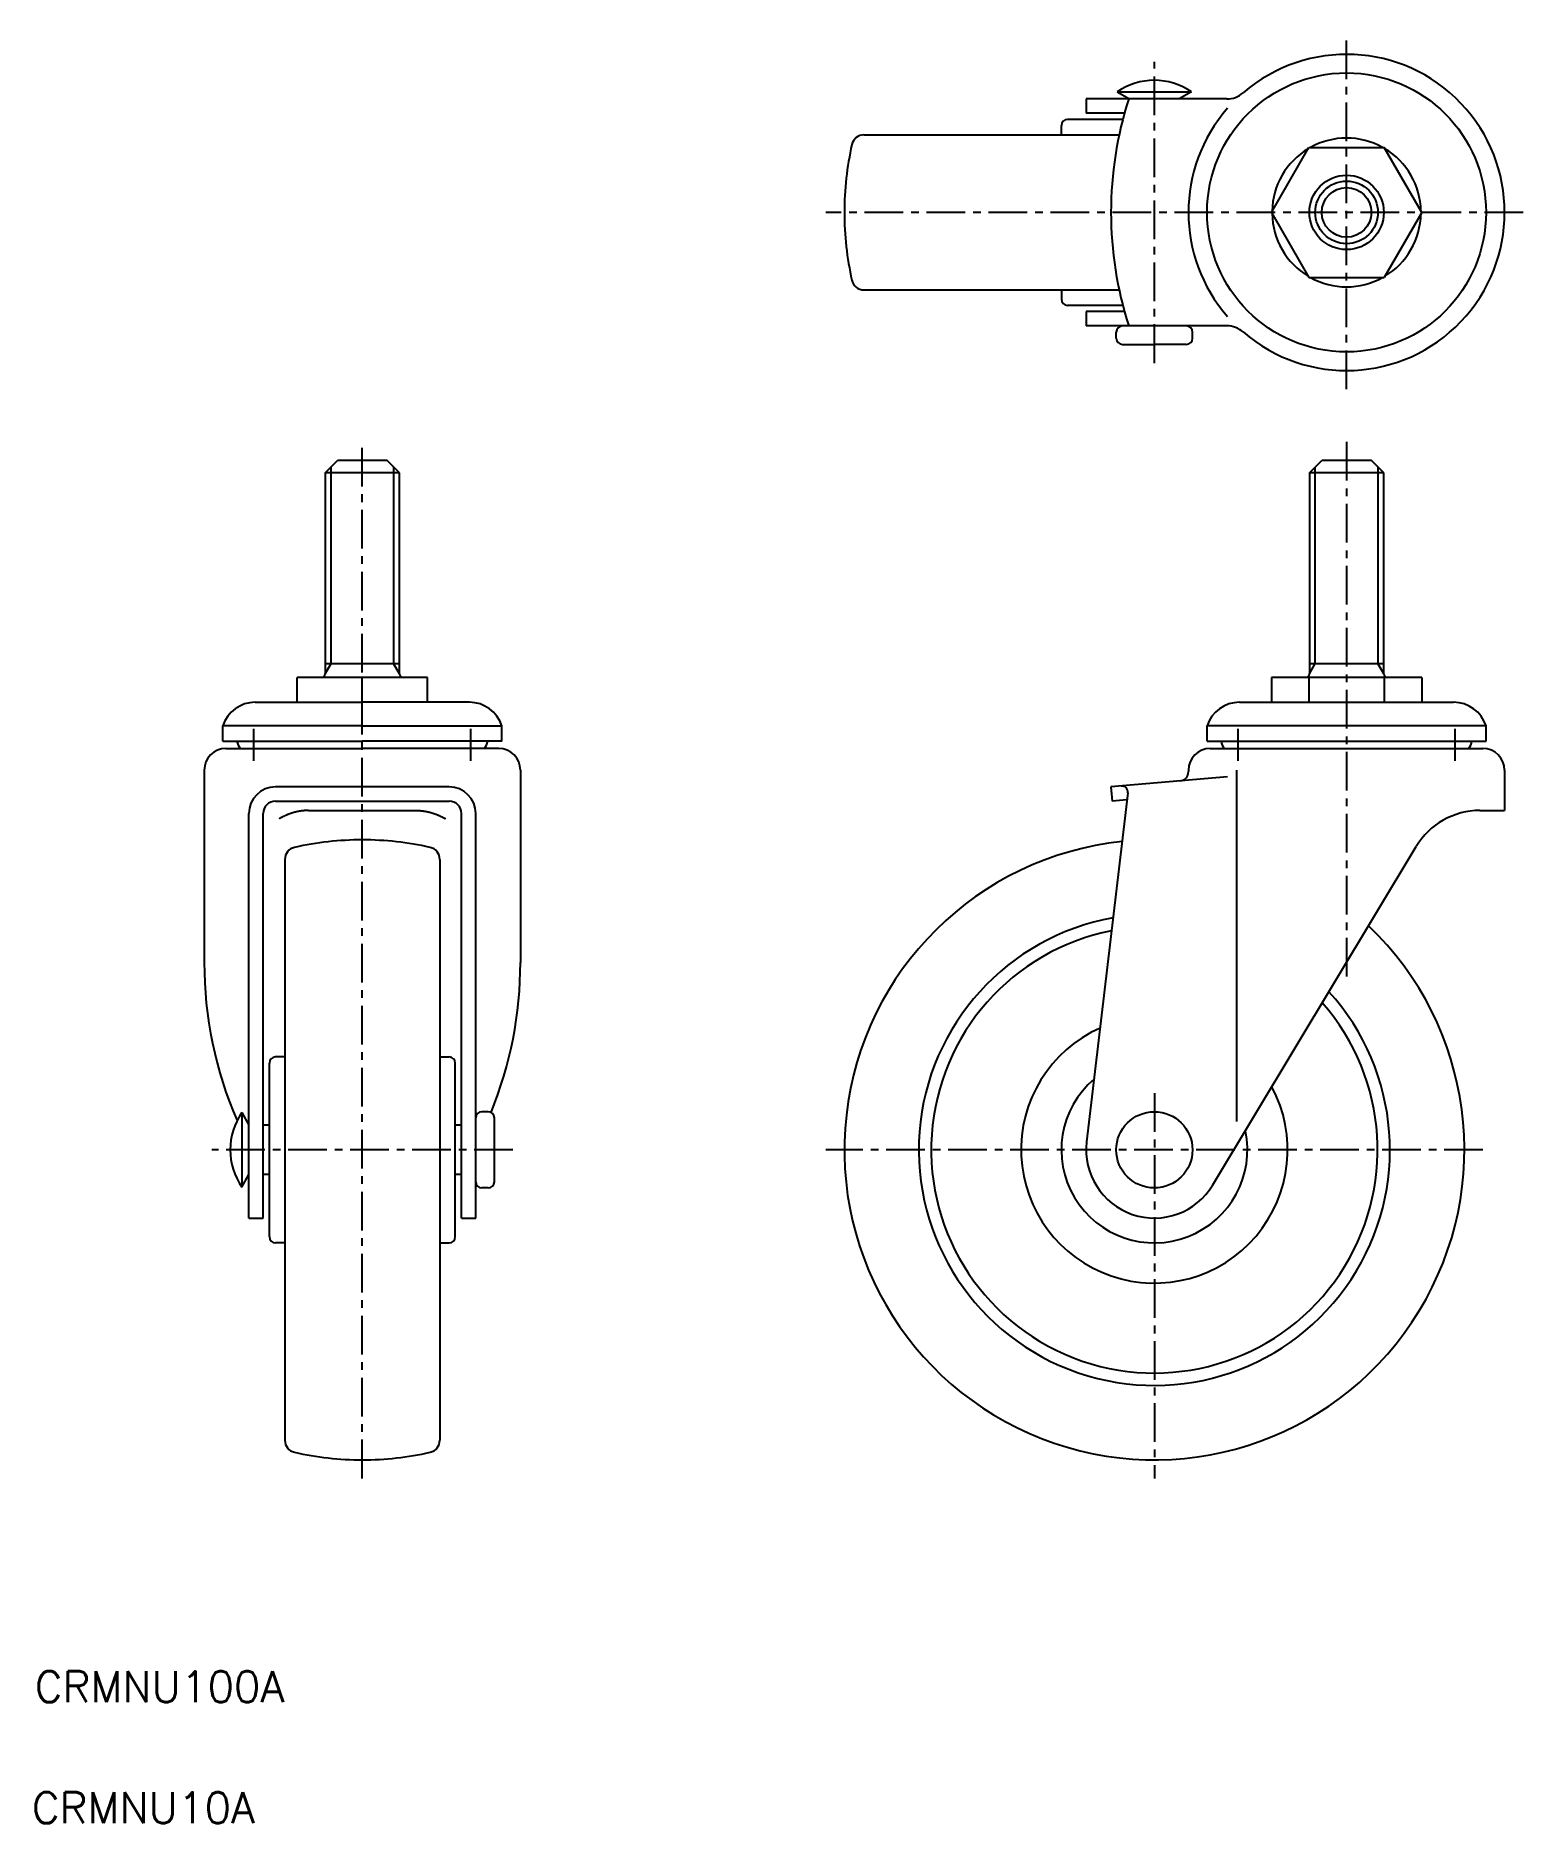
# Model space of a CAD drawing. Extents: x -16 to 224, y -24 to 265.
import ezdxf

# ---------------------------------------------------------------- set-up
doc = ezdxf.new("R2010")
doc.units = 0
doc.header["$LTSCALE"] = 5
doc.linetypes.add('CENTER', pattern=[2, 1.25, -0.25, 0.25, -0.25])
doc.layers.get('0').update_dxf_attribs({"linetype": 'CONTINUOUS'})
doc.layers.add('CENTER', color=1, linetype='CENTER')
doc.styles.get("Standard").update_dxf_attribs({"font": 'txt.shx'})

msp = doc.modelspace()

# ---------------------------------------------------------------- linework, layer by layer
at = {"color": 7, "linetype": 'CONTINUOUS'}
for p, q in [((153.84837, 254.454434), (153.84837, 252.154434)), ((176.536198, 254.454434), (153.84837, 254.454434)), ((158.84837, 255.609135), (170.84837, 255.609135)), ((158.84837, 255.609135), (160.84837, 254.454434)), ((170.84837, 255.609135), (168.84837, 254.454434)), ((159.75362, 251.154434), (150.84837, 251.154434)), ((160.021041, 252.154434), (153.84837, 252.154434)), ((118.010885, 248.654434), (127.84837, 248.654434)), ((127.84837, 248.654434), (159.164897, 248.654434)), ((149.84837, 248.654434), (149.84837, 250.154434)), ((183.724017, 236.154434), (189.786195, 246.654434)), ((189.786195, 246.654434), (201.910546, 246.654434)), ((207.972723, 236.154434), (201.910546, 246.654434)), ((183.724017, 236.154434), (189.786195, 225.654434)), ((207.972723, 236.154434), (201.910546, 225.654434)), ((189.786195, 225.654434), (201.910546, 225.654434)), ((118.010885, 223.654434), (127.84837, 223.654434)), ((127.84837, 223.654434), (159.164897, 223.654434)), ((149.84837, 223.654434), (149.84837, 222.154434)), ((159.75362, 221.154434), (150.84837, 221.154434)), ((160.021041, 220.154434), (153.84837, 220.154434)), ((153.84837, 220.154434), (153.84837, 217.854434)), ((176.536198, 217.854434), (153.84837, 217.854434)), ((158.69837, 215.854434), (158.69837, 216.854434)), ((170.99837, 215.854434), (170.99837, 216.854434)), ((159.69837, 214.854434), (164.84837, 214.854434)), ((169.99837, 214.854434), (164.84837, 214.854434)), ((31.091661, 194.140607), (33.091661, 196.140607)), ((41.091661, 196.140607), (33.091661, 196.140607)), ((43.091661, 194.140607), (41.091661, 196.140607)), ((189.84837, 194.140607), (191.84837, 196.140607)), ((199.84837, 196.140607), (191.84837, 196.140607)), ((201.84837, 194.140607), (199.84837, 196.140607)), ((43.091661, 194.140607), (31.091661, 194.140607)), ((31.091661, 194.140607), (31.091661, 161.740607)), ((43.091661, 161.740607), (43.091661, 194.140607)), ((201.84837, 194.140607), (189.84837, 194.140607)), ((189.84837, 194.140607), (189.84837, 161.740607)), ((201.84837, 161.740607), (201.84837, 194.140607)), ((31.091661, 163.386055), (43.091661, 163.386055)), ((189.84837, 163.386055), (201.84837, 163.386055)), ((26.591661, 157.140607), (26.591661, 161.140607)), ((47.591661, 161.140607), (26.591661, 161.140607)), ((37.091661, 157.140607), (37.091661, 161.140607)), ((47.591661, 157.140607), (47.591661, 161.140607)), ((183.724017, 161.140607), (183.724017, 157.140607)), ((207.972723, 161.140607), (183.724017, 161.140607)), ((189.786195, 161.140607), (189.786195, 157.140607)), ((201.910546, 161.140607), (201.910546, 157.140607)), ((207.972723, 161.140607), (207.972723, 157.140607)), ((19.82234, 157.140607), (37.091661, 157.140607)), ((54.360983, 157.140607), (37.091661, 157.140607)), ((178.579049, 157.140607), (213.117692, 157.140607)), ((14.591661, 150.840607), (14.591661, 153.340607)), ((37.091661, 153.340607), (14.591661, 153.340607)), ((37.091661, 153.340607), (59.591661, 153.340607)), ((59.591661, 150.840607), (59.591661, 153.340607)), ((218.34837, 153.340607), (173.34837, 153.340607)), ((173.34837, 150.840607), (173.34837, 153.340607)), ((218.34837, 150.840607), (218.34837, 153.340607)), ((14.591661, 150.840607), (37.091661, 150.840607)), ((59.591661, 150.840607), (37.091661, 150.840607)), ((173.34837, 150.840607), (218.34837, 150.840607)), ((15.091661, 149.684607), (37.091661, 149.684607)), ((59.091661, 149.684607), (37.091661, 149.684607)), ((173.84837, 149.684607), (217.84837, 149.684607)), ((11.591661, 146.184607), (11.591661, 115.179626)), ((62.591661, 146.184607), (62.591661, 115.179626)), ((176.664784, 145.137221), (157.84837, 143.490998)), ((170.34837, 146.184607), (170.34837, 145.959104)), ((178.089992, 146.184607), (178.089992, 89.50793)), ((221.34837, 146.184607), (221.34837, 139.684607)), ((51.091661, 143.490998), (23.091661, 143.490998)), ((160.563277, 142.520677), (153.9241, 86.233137)), ((157.84837, 143.490998), (158.048829, 141.199751)), ((160.432066, 141.408257), (158.048829, 141.199751)), ((18.791661, 73.944607), (18.791661, 139.190998)), ((21.091661, 73.944607), (21.091661, 139.199751)), ((23.091661, 141.199751), (51.091661, 141.199751)), ((28.411661, 139.684607), (45.771661, 139.684607)), ((53.091661, 73.944607), (53.091661, 139.199751)), ((55.391661, 73.944607), (55.391661, 139.190998)), ((217.361721, 139.684607), (221.34837, 139.684607)), ((174.277211, 79.279188), (207.075714, 133.865064)), ((24.591661, 131.782092), (24.591661, 121.944607)), ((49.591661, 131.782092), (49.591661, 121.944607)), ((24.591661, 121.944607), (24.591661, 38.107122)), ((49.591661, 121.944607), (49.591661, 38.107122)), ((22.091661, 70.944607), (22.091661, 98.944607)), ((24.591661, 99.944607), (23.091661, 99.944607)), ((49.591661, 99.944607), (51.091661, 99.944607)), ((52.091661, 70.944607), (52.091661, 98.944607)), ((17.636961, 90.944607), (17.636961, 78.944607)), ((17.636961, 90.944607), (18.791661, 88.944607)), ((57.391661, 91.094607), (56.391661, 91.094607)), ((58.391661, 79.794607), (58.391661, 90.094607)), ((22.091661, 88.944607), (21.091661, 88.944607)), ((53.091661, 88.944607), (52.091661, 88.944607)), ((17.636961, 78.944607), (18.791661, 80.944607)), ((22.091661, 80.944607), (21.091661, 80.944607)), ((53.091661, 80.944607), (52.091661, 80.944607)), ((57.391661, 78.794607), (56.391661, 78.794607)), ((18.791661, 73.944607), (21.091661, 73.944607)), ((53.091661, 73.944607), (55.391661, 73.944607)), ((24.591661, 69.944607), (23.091661, 69.944607)), ((49.591661, 69.944607), (51.091661, 69.944607))]:
    msp.add_line(p, q, dxfattribs=at)
at = {"color": 3, "linetype": 'CONTINUOUS'}
for p, q in [((32.041661, 163.386055), (32.041661, 195.090607)), ((42.141661, 195.090607), (42.141661, 163.386055)), ((190.79837, 163.386055), (190.79837, 195.090607)), ((200.89837, 195.090607), (200.89837, 163.386055)), ((31.091661, 161.740607), (32.041661, 163.386055)), ((43.091661, 161.740607), (42.141661, 163.386055)), ((189.84837, 161.740607), (190.79837, 163.386055)), ((201.84837, 161.740607), (200.89837, 163.386055))]:
    msp.add_line(p, q, dxfattribs=at)
at = {"color": 7, "linetype": 'CONTINUOUS'}
for points in [[(28.4117, 139.685, 0), (28.3739, 139.685, 0), (28.3361, 139.684, 0), (28.2983, 139.684, 0), (28.2606, 139.683, 0), (28.2228, 139.683, 0), (28.185, 139.682, 0), (28.1472, 139.681, 0), (28.1095, 139.679, 0), (28.0717, 139.678, 0), (28.034, 139.676, 0), (27.9962, 139.675, 0), (27.9584, 139.673, 0), (27.9207, 139.671, 0), (27.8829, 139.668, 0), (27.8452, 139.666, 0), (27.8074, 139.663, 0), (27.7697, 139.661, 0), (27.732, 139.658, 0), (27.6942, 139.655, 0), (27.6565, 139.651, 0), (27.6188, 139.648, 0), (27.5811, 139.644, 0), (27.5434, 139.641, 0), (27.5056, 139.637, 0), (27.4679, 139.633, 0), (27.4303, 139.629, 0), (27.3926, 139.624, 0), (27.3549, 139.62, 0), (27.3172, 139.615, 0), (27.2796, 139.61, 0), (27.2419, 139.605, 0), (27.2043, 139.6, 0), (27.1666, 139.594, 0), (27.129, 139.589, 0), (27.0914, 139.583, 0), (27.0537, 139.577, 0), (27.0161, 139.571, 0), (26.9785, 139.565, 0), (26.941, 139.559, 0), (26.9034, 139.552, 0), (26.8658, 139.545, 0), (26.8283, 139.538, 0), (26.7907, 139.531, 0), (26.7532, 139.524, 0), (26.7157, 139.517, 0), (26.6781, 139.509, 0), (26.6407, 139.502, 0), (26.6032, 139.494, 0), (26.5657, 139.486, 0), (26.5282, 139.478, 0), (26.4908, 139.469, 0), (26.4533, 139.461, 0), (26.4159, 139.452, 0), (26.3785, 139.443, 0), (26.3411, 139.434, 0), (26.3037, 139.425, 0), (26.2664, 139.416, 0), (26.229, 139.406, 0), (26.1917, 139.396, 0), (26.1543, 139.387, 0), (26.117, 139.377, 0), (26.0797, 139.367, 0), (26.0425, 139.356, 0), (26.0052, 139.346, 0), (25.968, 139.335, 0), (25.9307, 139.324, 0), (25.8935, 139.313, 0), (25.8563, 139.302, 0), (25.8192, 139.291, 0), (25.782, 139.279, 0), (25.7449, 139.268, 0), (25.7077, 139.256, 0), (25.6706, 139.244, 0), (25.6335, 139.232, 0), (25.5965, 139.22, 0), (25.5594, 139.207, 0), (25.5224, 139.195, 0), (25.4854, 139.182, 0), (25.4484, 139.169, 0), (25.4114, 139.156, 0), (25.3745, 139.143, 0), (25.3375, 139.129, 0), (25.3006, 139.116, 0), (25.2637, 139.102, 0), (25.2269, 139.088, 0), (25.19, 139.074, 0), (25.1532, 139.06, 0), (25.1164, 139.045, 0), (25.0796, 139.031, 0), (25.0429, 139.016, 0), (25.0061, 139.001, 0), (24.9694, 138.986, 0), (24.9327, 138.971, 0), (24.8961, 138.955, 0), (24.8594, 138.94, 0), (24.8228, 138.924, 0), (24.7862, 138.908, 0), (24.7497, 138.892, 0), (24.7131, 138.876, 0), (24.6766, 138.86, 0), (24.6401, 138.844, 0), (24.6037, 138.827, 0), (24.5672, 138.81, 0), (24.5308, 138.793, 0), (24.4944, 138.776, 0), (24.4581, 138.759, 0), (24.4217, 138.741, 0), (24.3854, 138.724, 0), (24.3491, 138.706, 0), (24.3129, 138.688, 0), (24.2767, 138.67, 0), (24.2405, 138.652, 0), (24.2043, 138.633, 0), (24.1682, 138.615, 0), (24.132, 138.596, 0), (24.096, 138.577, 0), (24.0599, 138.558, 0), (24.0239, 138.539, 0), (23.9879, 138.52, 0), (23.9519, 138.5, 0), (23.916, 138.48, 0), (23.8801, 138.461, 0), (23.8442, 138.441, 0), (23.8084, 138.421, 0), (23.7726, 138.4, 0), (23.7368, 138.38, 0), (23.701, 138.359, 0), (23.6653, 138.338, 0)], [(45.7717, 139.685, 0), (45.8094, 139.685, 0), (45.8472, 139.684, 0), (45.885, 139.684, 0), (45.9228, 139.683, 0), (45.9605, 139.683, 0), (45.9983, 139.682, 0), (46.0361, 139.681, 0), (46.0738, 139.679, 0), (46.1116, 139.678, 0), (46.1494, 139.676, 0), (46.1871, 139.675, 0), (46.2249, 139.673, 0), (46.2626, 139.671, 0), (46.3004, 139.668, 0), (46.3381, 139.666, 0), (46.3759, 139.663, 0), (46.4136, 139.661, 0), (46.4514, 139.658, 0), (46.4891, 139.655, 0), (46.5268, 139.651, 0), (46.5645, 139.648, 0), (46.6023, 139.644, 0), (46.64, 139.641, 0), (46.6777, 139.637, 0), (46.7154, 139.633, 0), (46.7531, 139.629, 0), (46.7908, 139.624, 0), (46.8284, 139.62, 0), (46.8661, 139.615, 0), (46.9038, 139.61, 0), (46.9414, 139.605, 0), (46.9791, 139.6, 0), (47.0167, 139.594, 0), (47.0543, 139.589, 0), (47.092, 139.583, 0), (47.1296, 139.577, 0), (47.1672, 139.571, 0), (47.2048, 139.565, 0), (47.2424, 139.559, 0), (47.2799, 139.552, 0), (47.3175, 139.545, 0), (47.3551, 139.538, 0), (47.3926, 139.531, 0), (47.4301, 139.524, 0), (47.4677, 139.517, 0), (47.5052, 139.509, 0), (47.5427, 139.502, 0), (47.5802, 139.494, 0), (47.6176, 139.486, 0), (47.6551, 139.478, 0), (47.6925, 139.469, 0), (47.73, 139.461, 0), (47.7674, 139.452, 0), (47.8048, 139.443, 0), (47.8422, 139.434, 0), (47.8796, 139.425, 0), (47.917, 139.416, 0), (47.9543, 139.406, 0), (47.9917, 139.396, 0), (48.029, 139.387, 0), (48.0663, 139.377, 0), (48.1036, 139.367, 0), (48.1409, 139.356, 0), (48.1781, 139.346, 0), (48.2154, 139.335, 0), (48.2526, 139.324, 0), (48.2898, 139.313, 0), (48.327, 139.302, 0), (48.3642, 139.291, 0), (48.4013, 139.279, 0), (48.4385, 139.268, 0), (48.4756, 139.256, 0), (48.5127, 139.244, 0), (48.5498, 139.232, 0), (48.5869, 139.22, 0), (48.6239, 139.207, 0), (48.6609, 139.195, 0), (48.6979, 139.182, 0), (48.7349, 139.169, 0), (48.7719, 139.156, 0), (48.8089, 139.143, 0), (48.8458, 139.129, 0), (48.8827, 139.116, 0), (48.9196, 139.102, 0), (48.9564, 139.088, 0), (48.9933, 139.074, 0), (49.0301, 139.06, 0), (49.0669, 139.045, 0), (49.1037, 139.031, 0), (49.1404, 139.016, 0), (49.1772, 139.001, 0), (49.2139, 138.986, 0), (49.2506, 138.971, 0), (49.2872, 138.955, 0), (49.3239, 138.94, 0), (49.3605, 138.924, 0), (49.3971, 138.908, 0), (49.4336, 138.892, 0), (49.4702, 138.876, 0), (49.5067, 138.86, 0), (49.5432, 138.844, 0), (49.5797, 138.827, 0), (49.6161, 138.81, 0), (49.6525, 138.793, 0), (49.6889, 138.776, 0), (49.7253, 138.759, 0), (49.7616, 138.741, 0), (49.7979, 138.724, 0), (49.8342, 138.706, 0), (49.8704, 138.688, 0), (49.9067, 138.67, 0), (49.9429, 138.652, 0), (49.979, 138.633, 0), (50.0152, 138.615, 0), (50.0513, 138.596, 0), (50.0874, 138.577, 0), (50.1234, 138.558, 0), (50.1594, 138.539, 0), (50.1954, 138.52, 0), (50.2314, 138.5, 0), (50.2673, 138.48, 0), (50.3032, 138.461, 0), (50.3391, 138.441, 0), (50.375, 138.421, 0), (50.4108, 138.4, 0), (50.4465, 138.38, 0), (50.4823, 138.359, 0), (50.518, 138.338, 0)]]:
    msp.add_polyline3d(points, dxfattribs=at)
for centre, radius in [((195.84837, 236.154434), 22.5), ((195.84837, 236.154434), 6), ((195.84837, 236.154434), 4), ((164.84837, 84.944607), 6.15)]:
    msp.add_circle(centre, radius, dxfattribs=at)
at = {"color": 3, "linetype": 'CONTINUOUS'}
msp.add_circle((195.84837, 236.154434), 5.05, dxfattribs=at)
at = {"color": 7, "linetype": 'CONTINUOUS'}
for centre, radius, start, end in [((195.84837, 236.154434), 25.5, 229.10689, 130.89311), ((164.84837, 246.876334), 10.595367, 55.508412, 124.491588), ((217.84837, 236.154434), 60, 162.241836, 197.758164), ((176.536198, 258.454434), 4, 270, 310.89311), ((150.84837, 250.154434), 1, 90, 180), ((195.84837, 236.154434), 25.5, 138.78979, 221.21021), ((118.010885, 246.654434), 2, 90, 167.364375), ((195.84837, 236.154434), 12, 61.044976, 118.955024), ((164.84837, 236.154434), 50, 167.364375, 180), ((195.84837, 236.154434), 12, 121.044953, 178.955047), ((195.84837, 236.154434), 12, 1.044953, 58.955047), ((164.84837, 236.154434), 50, 180, 192.635625), ((195.84837, 236.154434), 12, 181.044953, 238.955047), ((195.84837, 236.154434), 12, 301.044953, 358.955047), ((118.010885, 225.654434), 2, 192.635625, 270), ((195.84837, 236.154434), 12, 241.044976, 298.955024), ((150.84837, 222.154434), 1, 180, 270), ((159.69837, 216.854434), 1, 90, 180), ((169.99837, 216.854434), 1, 0, 90), ((176.536198, 213.854434), 4, 49.10689, 90), ((159.69837, 215.854434), 1, 180, 270), ((169.99837, 215.854434), 1, 270, 0), ((30.491661, 161.740607), 0.6, 270, 0), ((43.691661, 161.740607), 0.6, 180, 270), ((189.24837, 161.740607), 0.6, 270, 0), ((202.44837, 161.740607), 0.6, 180, 270), ((19.82234, 151.640607), 5.5, 90, 161.995547), ((54.360983, 151.640607), 5.5, 18.004453, 90), ((178.579049, 151.640607), 5.5, 90, 161.995547), ((213.117692, 151.640607), 5.5, 18.004453, 90), ((19.591661, 151.362607), 2.778, 190.830546, 217.159194), ((54.591661, 151.362607), 2.778, 322.840806, 349.169454), ((178.34837, 151.362607), 2.778, 190.830546, 217.159194), ((213.34837, 151.362607), 2.778, 322.840806, 349.169454), ((15.091661, 146.184607), 3.5, 90, 180), ((59.091661, 146.184607), 3.5, 0, 90), ((173.84837, 146.184607), 3.5, 90, 180), ((217.84837, 146.184607), 3.5, 0, 90), ((168.84837, 145.959104), 1.5, 275, 0), ((23.091661, 139.190998), 4.3, 90, 180), ((51.091661, 139.190998), 4.3, 0, 90), ((159.570162, 142.637816), 1, 353.272981, 95), ((23.091661, 139.199751), 2, 90, 180), ((51.091661, 139.199751), 2, 0, 90), ((217.361721, 127.684607), 12, 90, 149), ((26.591661, 131.782092), 2, 102.635625, 180), ((37.091661, 84.944607), 50, 90, 102.635625), ((37.091661, 84.944607), 50, 77.364375, 90), ((47.591661, 131.782092), 2, 0, 77.364375), ((164.84837, 84.944607), 50, 95.982014, 46.290967), ((164.84837, 84.944607), 38, 100.09943, 42.173551), ((164.84837, 84.944607), 36, 101.064572, 41.208409), ((75.854227, 115.179626), 64.262565, 180, 203.40366), ((-1.670904, 115.179626), 64.262565, 337.876449, 0), ((164.84837, 84.944607), 21.5, 114.045306, 28.227675), ((23.091661, 98.944607), 1, 90, 180), ((51.091661, 98.944607), 1, 0, 90), ((164.84837, 84.944607), 15, 130.439553, 11.833428), ((26.369761, 84.944607), 10.595367, 145.508412, 214.491588), ((56.391661, 90.094607), 1, 90, 180), ((57.391661, 90.094607), 1, 0, 90), ((164.84837, 84.944607), 11, 173.272981, 329), ((56.391661, 79.794607), 1, 180, 270), ((57.391661, 79.794607), 1, 270, 0), ((23.091661, 70.944607), 1, 180, 270), ((51.091661, 70.944607), 1, 270, 0), ((26.591661, 38.107122), 2, 180, 257.364375), ((47.591661, 38.107122), 2, 282.635625, 0), ((37.091661, 84.944607), 50, 257.364375, 270), ((37.091661, 84.944607), 50, 270, 282.635625)]:
    msp.add_arc(centre, radius, start, end, dxfattribs=at)
at = {"layer": 'CENTER', "color": 1, "linetype": 'CENTER'}
for p, q in [((195.84837, 207.654434), (195.84837, 264.654434)), ((164.84837, 211.854434), (164.84837, 260.471702)), ((224.34837, 236.154434), (111.84837, 236.154434)), ((37.091661, 31.944607), (37.091661, 199.140607)), ((195.84837, 199.140607), (195.84837, 112.179626)), ((19.591661, 147.684607), (19.591661, 152.840607)), ((54.591661, 147.684607), (54.591661, 152.840607)), ((178.34837, 147.684607), (178.34837, 152.840607)), ((213.34837, 147.684607), (213.34837, 152.840607)), ((164.84837, 94.094607), (164.84837, 31.944607)), ((61.391661, 84.944607), (12.791661, 84.944607)), ((217.84837, 84.944607), (111.84837, 84.944607))]:
    msp.add_line(p, q, dxfattribs=at)

# ---------------------------------------------------------------- texts
for s, p in [('CRMNU100A', (-15.752263, -4.150504)), ('CRMNU10A', (-16.228717, -23.679984))]:
    msp.add_text(s, height=5).set_placement(p)

doc.saveas('drawing.dxf')
